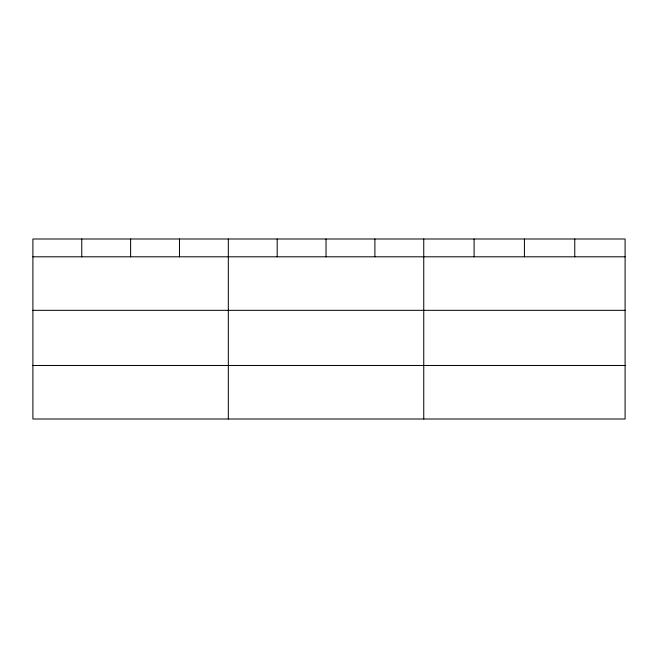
<?xml version="1.0" encoding="UTF-8"?>
<svg xmlns="http://www.w3.org/2000/svg" width="658" height="658" viewBox="0 0 658 658"><rect width="100%" height="100%" fill="white"/><g stroke="black" fill="none" stroke-linecap="round" stroke-linejoin="round"><path stroke-width="0.99" d="M625.1 310.337L625.1 238.994L32.9 238.994L32.9 419.006L625.1 419.006L625.1 310.337L32.9 310.337M32.9 256.809L625.1 256.809M32.9 365.478L625.1 365.478M574.763 238.994L574.763 256.809M524.426 238.994L524.426 256.809M474.089 238.994L474.089 256.809M423.752 238.994L423.752 419.006M374.896 238.994L374.896 256.809M326.039 238.994L326.039 256.809M277.183 238.994L277.183 256.809M228.326 238.994L228.326 419.006M179.469 238.994L179.469 256.809M130.613 238.994L130.613 256.809M81.757 238.994L81.757 256.809"/></g></svg>
